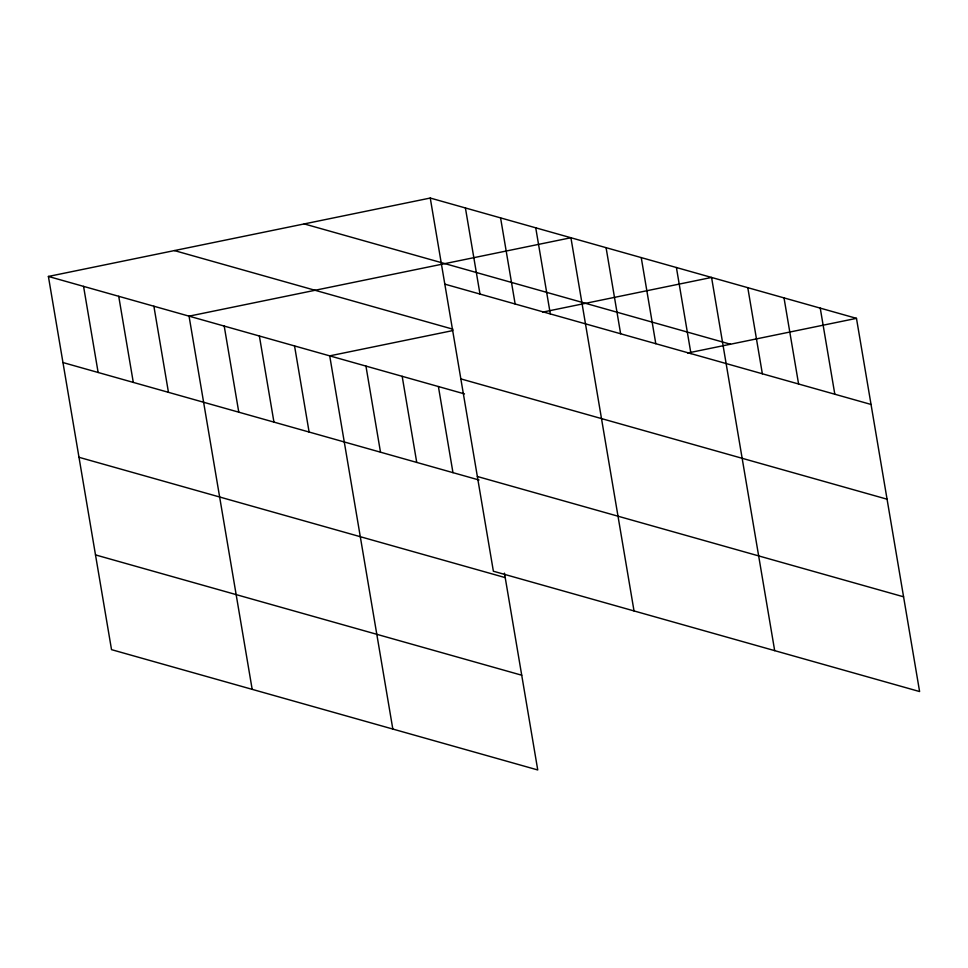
<?xml version="1.0" encoding="UTF-8"?>
<svg xmlns="http://www.w3.org/2000/svg" width="968" height="968" viewBox="0 0 968 968"><rect width="100%" height="100%" fill="white"/><g stroke="black" fill="none" stroke-linecap="round" stroke-linejoin="round"><path stroke-width="1.45" d="M504.461 573.165L537.748 769.959L111.526 649.649L48.4 276.449L430.252 198.041L856.474 318.351L919.6 691.551L493.377 571.229L430.252 198.041M452.794 330.584L329.713 355.861L392.826 729.049M542.77 312.107L711.565 277.453L774.678 650.641M687.679 353.017L856.474 318.351M304.242 223.923L730.465 344.233M444.82 284.144L871.043 404.455M174.409 250.579L452.903 329.193M460.841 378.887L887.063 499.198M48.4 276.449L464.483 393.903M477.357 476.498L903.58 596.808M62.968 362.552L479.039 480.007M78.989 457.295L505.211 577.606M95.493 554.906L521.728 675.216M820.247 308.127L834.815 394.23M784.019 297.902L798.588 384.006M747.792 287.678L762.36 373.781M676.402 267.519L690.958 353.623M641.24 257.597L655.796 343.7M606.077 247.675L620.633 333.779M634.028 610.941L570.914 237.741L189.05 316.161L252.176 689.349M535.74 227.819L550.308 313.922M500.577 217.897L515.145 304M465.414 207.963L479.983 294.066M438.395 386.534L452.964 472.65M402.168 376.31L416.736 462.414M365.94 366.086L380.497 452.189M294.55 345.939L309.107 432.043M259.376 336.005L273.944 422.108M224.213 326.083L238.781 412.186M153.888 306.227L168.456 392.33M118.725 296.305L133.294 382.408M83.563 286.383L98.131 372.486"/></g></svg>
